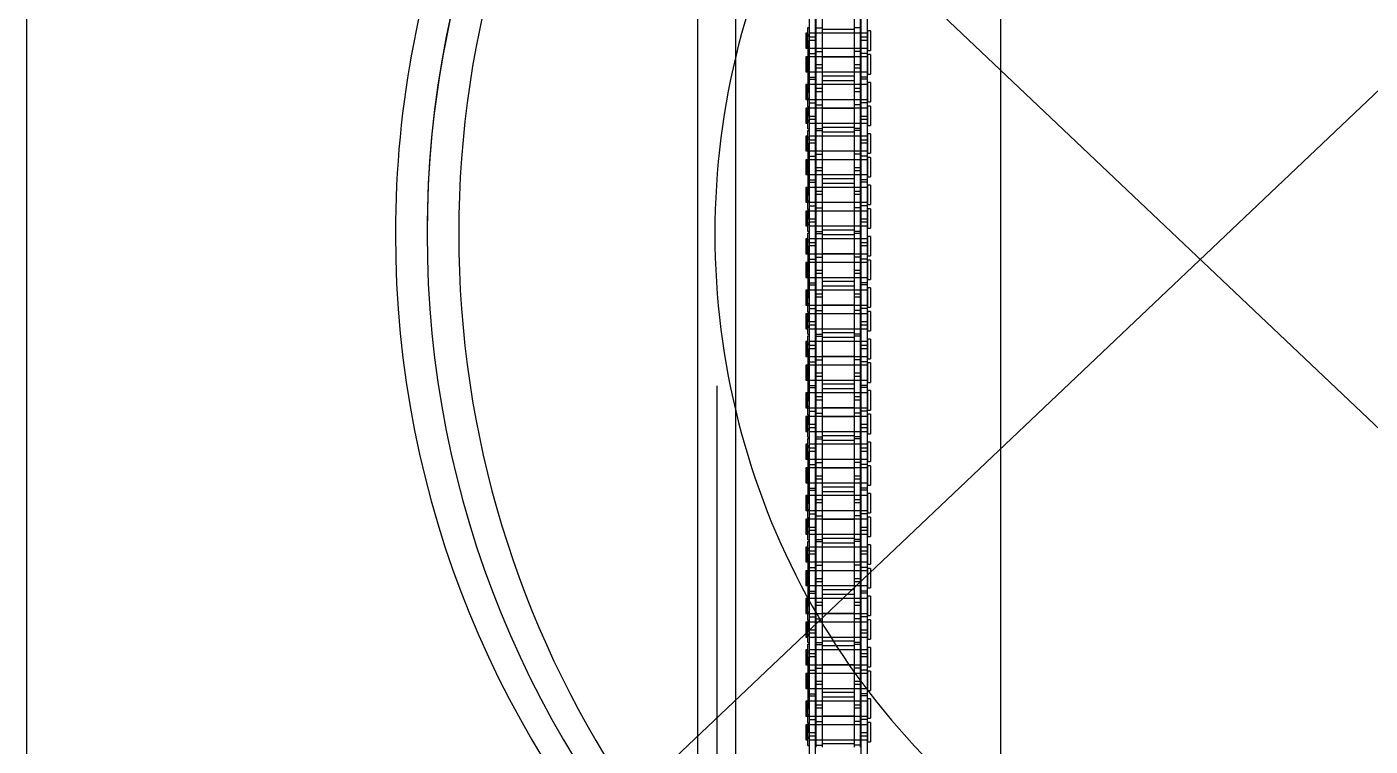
# Model space of a CAD drawing. Header units: metres. Extents: x 0 to 63075, y 0 to 44550.
# Drawn here: x 14149.5 to 14481.5, y 24988.3 to 25166.1 of the extents above; entities that cross this region are included whole.
import ezdxf

# ---------------------------------------------------------------- set-up
doc = ezdxf.new("R2010")
doc.units = ezdxf.units.M
doc.header["$LTSCALE"] = 75
doc.linetypes.add('HIDDEN2', pattern=[4.7625, 3.175, -1.5875])
for name, color, linetype in [('SDM', 7, 'Continuous'), ('SL1', 8, 'Continuous'), ('SL4', 4, 'Continuous'), ('ST1', 7, 'HIDDEN2')]:
    doc.layers.add(name, color=color, linetype=linetype)

# ---------------------------------------------------------------- blocks, each defined once
blk = doc.blocks.new('A$C29c634ac')
at = {"layer": 'SL1'}
for p, q in [((5890.01, 2165.22), (6469.99, 2715.22)), ((5890.01, 2715.22), (6470.01, 2165.22)), ((5890.01, 2165.22), (5890.01, 2715.22))]:
    blk.add_line(p, q, dxfattribs=at)
for centre, major_axis, start_param, end_param in [((6229.83, 2446.59), (0, 241.3), 5.448017, 7.853982), ((6214.18, 2446.59), (0, 241.3), 0, 1.570798), ((6222, 2446.59), (0, 241.3), 0, 1.570796), ((6222, 2446.59), (0, 241.3), 0, 1.570798), ((6236.39, 2446.59), (0, 182.55), 5.803236, 7.853982), ((6214.18, 2446.59), (0, -241.3), 4.71239, 6.283185), ((6222, 2446.59), (0, -241.3), 4.712389, 6.283185), ((6222, 2446.59), (0, -241.3), 4.71239, 6.283185), ((6229.83, 2446.59), (0, -241.3), 4.712389, 7.118354), ((6236.39, 2446.59), (0, -182.55), 4.712389, 6.763135)]:
    blk.add_ellipse(centre, major_axis=major_axis, ratio=0.965926, start_param=start_param, end_param=end_param, dxfattribs=at)
blk = doc.blocks.new('A$Ca53c419a')
at = {"layer": 'SL4'}
for p, q in [((1004.76, 495.77), (54.76, 495.77)), ((215, 486.24), (1004.76, 486.24)), ((215.01, 420.77), (1004.76, 420.77))]:
    blk.add_line(p, q, dxfattribs=at)
at = {"layer": 'ST1'}
for p, q in [((1004.76, 491), (4.76, 491)), ((215, 486.24), (1004.76, 486.24)), ((561, 468.16), (551.9, 468.16)), ((558.7, 468.49), (558.7, 468.16)), ((558.7, 468.49), (561.93, 468.49)), ((563.77, 469), (560.08, 469)), ((560.08, 469), (560.08, 468.53)), ((560.08, 468.53), (563.77, 468.53)), ((560.08, 468.16), (560.08, 466.64)), ((560.08, 468.16), (560.08, 453.66)), ((560.45, 468.53), (560.45, 468.16)), ((560.82, 468.49), (560.82, 468.16)), ((561.86, 468.16), (561, 468.16)), ((561, 466.64), (561, 468.16)), ((570.95, 468.16), (561.86, 468.16)), ((561.86, 468.16), (561.86, 466.64)), ((561.93, 468.49), (561.93, 468.16)), ((564.23, 468.49), (561.93, 468.49)), ((563.41, 468.16), (563.41, 468.53)), ((563.55, 468.49), (563.55, 468.16)), ((563.77, 468.53), (563.77, 469)), ((563.77, 466.64), (563.77, 468.16)), ((563.77, 453.66), (563.77, 468.16)), ((564.23, 468.49), (567.78, 468.49)), ((564.23, 468.49), (564.23, 468.16)), ((565.1, 468.16), (565.1, 466.64)), ((569.62, 469), (565.93, 469)), ((565.93, 469), (565.93, 468.53)), ((565.93, 468.53), (569.62, 468.53)), ((565.93, 468.49), (565.93, 466.64)), ((565.93, 468.16), (565.93, 453.66)), ((566.3, 468.53), (566.3, 468.16)), ((567.78, 468.49), (567.78, 468.16)), ((580.48, 468.49), (567.78, 468.49)), ((569.25, 468.16), (569.25, 468.53)), ((569.4, 468.49), (569.4, 468.16)), ((569.62, 468.53), (569.62, 469)), ((569.62, 466.64), (569.62, 468.16)), ((569.62, 453.66), (569.62, 468.16)), ((570.95, 468.16), (570.95, 466.64)), ((577.3, 468.16), (570.95, 468.16)), ((571.45, 468.16), (571.45, 466.64)), ((576.47, 469), (572.78, 469)), ((572.78, 469), (572.78, 468.53)), ((572.78, 468.53), (576.47, 468.53)), ((572.78, 468.16), (572.78, 466.64)), ((572.78, 468.16), (572.78, 453.66)), ((573.01, 468.49), (573.01, 468.16)), ((573.15, 468.53), (573.15, 468.16)), ((574.63, 468.49), (574.63, 468.16)), ((576.11, 468.16), (576.11, 468.53)), ((576.47, 468.53), (576.47, 469)), ((576.47, 466.64), (576.47, 468.49)), ((576.47, 453.66), (576.47, 468.16)), ((577.3, 468.16), (577.3, 466.64)), ((586.4, 468.16), (577.3, 468.16)), ((578.18, 468.16), (578.18, 468.49)), ((582.32, 469), (578.63, 469)), ((578.63, 469), (578.63, 468.53)), ((578.63, 468.53), (582.32, 468.53)), ((578.63, 468.16), (578.63, 466.64)), ((578.63, 468.16), (578.63, 453.66)), ((578.86, 468.49), (578.86, 468.16)), ((579, 468.53), (579, 468.16)), ((580.48, 468.49), (580.48, 468.16)), ((580.48, 468.49), (583.71, 468.49)), ((580.55, 466.64), (580.55, 468.16)), ((581.41, 468.16), (581.41, 466.64)), ((581.58, 468.49), (581.58, 468.16)), ((581.95, 468.16), (581.95, 468.53)), ((582.32, 468.53), (582.32, 469)), ((582.32, 466.64), (582.32, 468.16)), ((582.32, 453.66), (582.32, 468.16)), ((583.71, 468.49), (583.71, 468.16)), ((584.1, 468.49), (584.1, 468.16)), ((584.1, 468.49), (587.33, 468.49)), ((589.17, 469), (585.48, 469)), ((585.48, 469), (585.48, 468.53)), ((585.48, 468.53), (589.17, 468.53)), ((585.48, 468.16), (585.48, 466.64)), ((585.48, 468.16), (585.48, 453.66)), ((585.85, 468.53), (585.85, 468.16)), ((586.22, 468.49), (586.22, 468.16)), ((587.26, 468.16), (586.4, 468.16)), ((586.4, 466.64), (586.4, 468.16)), ((596.35, 468.16), (587.26, 468.16)), ((587.26, 468.16), (587.26, 466.64)), ((587.33, 468.49), (587.33, 468.16)), ((589.63, 468.49), (587.33, 468.49)), ((588.8, 468.16), (588.8, 468.53)), ((588.95, 468.49), (588.95, 468.16)), ((589.17, 468.53), (589.17, 469)), ((589.17, 466.64), (589.17, 468.16)), ((589.17, 453.66), (589.17, 468.16)), ((589.63, 468.49), (593.18, 468.49)), ((589.63, 468.49), (589.63, 468.16)), ((590.5, 468.16), (590.5, 466.64)), ((595.02, 469), (591.33, 469)), ((591.33, 469), (591.33, 468.53)), ((591.33, 468.53), (595.02, 468.53)), ((591.33, 468.49), (591.33, 466.64)), ((591.33, 468.16), (591.33, 453.66)), ((591.7, 468.53), (591.7, 468.16)), ((593.18, 468.49), (593.18, 468.16)), ((605.88, 468.49), (593.18, 468.49)), ((594.65, 468.16), (594.65, 468.53)), ((594.8, 468.49), (594.8, 468.16)), ((595.02, 468.53), (595.02, 469)), ((595.02, 466.64), (595.02, 468.16)), ((595.02, 453.66), (595.02, 468.16)), ((596.35, 468.16), (596.35, 466.64)), ((602.7, 468.16), (596.35, 468.16)), ((596.85, 468.16), (596.85, 466.64)), ((601.87, 469), (598.18, 469)), ((598.18, 469), (598.18, 468.53)), ((598.18, 468.53), (601.87, 468.53)), ((598.18, 468.16), (598.18, 466.64)), ((598.18, 468.16), (598.18, 453.66)), ((598.41, 468.49), (598.41, 468.16)), ((598.55, 468.53), (598.55, 468.16)), ((600.03, 468.49), (600.03, 468.16)), ((601.5, 468.16), (601.5, 468.53)), ((601.87, 468.53), (601.87, 469)), ((601.87, 466.64), (601.87, 468.49)), ((601.87, 453.66), (601.87, 468.16)), ((602.7, 468.16), (602.7, 466.64)), ((611.8, 468.16), (602.7, 468.16)), ((603.58, 468.16), (603.58, 468.49)), ((607.72, 469), (604.03, 469)), ((604.03, 469), (604.03, 468.53)), ((604.03, 468.53), (607.72, 468.53)), ((604.03, 468.16), (604.03, 466.64)), ((604.03, 468.16), (604.03, 453.66)), ((604.26, 468.49), (604.26, 468.16)), ((604.4, 468.53), (604.4, 468.16)), ((605.88, 468.49), (605.88, 468.16)), ((605.88, 468.49), (609.11, 468.49)), ((605.95, 466.64), (605.95, 468.16)), ((606.81, 468.16), (606.81, 466.64)), ((606.98, 468.49), (606.98, 468.16)), ((607.35, 468.16), (607.35, 468.53)), ((607.72, 468.53), (607.72, 469)), ((607.72, 466.64), (607.72, 468.16)), ((607.72, 453.66), (607.72, 468.16)), ((609.11, 468.49), (609.11, 468.16)), ((609.5, 468.49), (609.5, 468.16)), ((609.5, 468.49), (612.73, 468.49)), ((614.57, 469), (610.88, 469)), ((610.88, 469), (610.88, 468.53)), ((610.88, 468.53), (614.57, 468.53)), ((610.88, 468.16), (610.88, 466.64)), ((610.88, 468.16), (610.88, 453.66)), ((611.25, 468.53), (611.25, 468.16)), ((611.62, 468.49), (611.62, 468.16)), ((612.66, 468.16), (611.8, 468.16)), ((611.8, 466.64), (611.8, 468.16)), ((621.75, 468.16), (612.66, 468.16)), ((612.66, 468.16), (612.66, 466.64)), ((612.73, 468.49), (612.73, 468.16)), ((615.03, 468.49), (612.73, 468.49)), ((614.2, 468.16), (614.2, 468.53)), ((614.35, 468.49), (614.35, 468.16)), ((614.57, 468.53), (614.57, 469)), ((614.57, 466.64), (614.57, 468.16)), ((614.57, 453.66), (614.57, 468.16)), ((615.03, 468.49), (618.58, 468.49)), ((615.03, 468.49), (615.03, 468.16)), ((615.9, 468.16), (615.9, 466.64)), ((620.42, 469), (616.73, 469)), ((616.73, 469), (616.73, 468.53)), ((616.73, 468.53), (620.42, 468.53)), ((616.73, 468.49), (616.73, 466.64)), ((616.73, 468.16), (616.73, 453.66)), ((617.1, 468.53), (617.1, 468.16)), ((618.58, 468.49), (618.58, 468.16)), ((631.28, 468.49), (618.58, 468.49)), ((620.05, 468.16), (620.05, 468.53)), ((620.2, 468.49), (620.2, 468.16)), ((620.42, 468.53), (620.42, 469)), ((620.42, 466.64), (620.42, 468.16)), ((620.42, 453.66), (620.42, 468.16)), ((621.75, 468.16), (621.75, 466.64)), ((628.1, 468.16), (621.75, 468.16)), ((622.25, 468.16), (622.25, 466.64)), ((627.27, 469), (623.58, 469)), ((623.58, 469), (623.58, 468.53)), ((623.58, 468.53), (627.27, 468.53)), ((623.58, 468.16), (623.58, 466.64)), ((623.58, 468.16), (623.58, 453.66)), ((623.81, 468.49), (623.81, 468.16)), ((623.95, 468.53), (623.95, 468.16)), ((625.43, 468.49), (625.43, 468.16)), ((626.9, 468.16), (626.9, 468.53)), ((627.27, 468.53), (627.27, 469)), ((627.27, 466.64), (627.27, 468.49)), ((627.27, 453.66), (627.27, 468.16)), ((628.1, 468.16), (628.1, 466.64)), ((637.2, 468.16), (628.1, 468.16)), ((628.98, 468.16), (628.98, 468.49)), ((633.12, 469), (629.43, 469)), ((629.43, 469), (629.43, 468.53)), ((629.43, 468.53), (633.12, 468.53)), ((629.43, 468.16), (629.43, 466.64)), ((629.43, 468.16), (629.43, 453.66)), ((629.66, 468.49), (629.66, 468.16)), ((629.8, 468.53), (629.8, 468.16)), ((631.28, 468.49), (631.28, 468.16)), ((631.28, 468.49), (634.51, 468.49)), ((631.35, 466.64), (631.35, 468.16)), ((632.21, 468.16), (632.21, 466.64)), ((632.38, 468.49), (632.38, 468.16)), ((632.75, 468.16), (632.75, 468.53)), ((633.12, 468.53), (633.12, 469)), ((633.12, 466.64), (633.12, 468.16)), ((633.12, 453.66), (633.12, 468.16)), ((634.51, 468.49), (634.51, 468.16)), ((634.9, 468.49), (634.9, 468.16)), ((634.9, 468.49), (638.13, 468.49)), ((639.97, 469), (636.28, 469)), ((636.28, 469), (636.28, 468.53)), ((636.28, 468.53), (639.97, 468.53)), ((636.28, 468.16), (636.28, 466.64)), ((636.28, 468.16), (636.28, 453.66)), ((636.65, 468.53), (636.65, 468.16)), ((637.02, 468.49), (637.02, 468.16)), ((638.06, 468.16), (637.2, 468.16)), ((637.2, 466.64), (637.2, 468.16)), ((647.15, 468.16), (638.06, 468.16)), ((638.06, 468.16), (638.06, 466.64)), ((638.13, 468.49), (638.13, 468.16)), ((640.43, 468.49), (638.13, 468.49)), ((639.6, 468.16), (639.6, 468.53)), ((639.75, 468.49), (639.75, 468.16)), ((639.97, 468.53), (639.97, 469)), ((639.97, 466.64), (639.97, 468.16)), ((639.97, 453.66), (639.97, 468.16)), ((640.43, 468.49), (643.98, 468.49)), ((640.43, 468.49), (640.43, 468.16)), ((641.3, 468.16), (641.3, 466.64)), ((645.82, 469), (642.13, 469)), ((642.13, 469), (642.13, 468.53)), ((642.13, 468.53), (645.82, 468.53)), ((642.13, 468.49), (642.13, 466.64)), ((642.13, 468.16), (642.13, 453.66)), ((642.5, 468.53), (642.5, 468.16)), ((643.98, 468.49), (643.98, 468.16)), ((656.68, 468.49), (643.98, 468.49)), ((645.45, 468.16), (645.45, 468.53)), ((645.6, 468.49), (645.6, 468.16)), ((645.82, 468.53), (645.82, 469)), ((645.82, 466.64), (645.82, 468.16)), ((645.82, 453.66), (645.82, 468.16)), ((647.15, 468.16), (647.15, 466.64)), ((653.5, 468.16), (647.15, 468.16)), ((647.65, 468.16), (647.65, 466.64)), ((652.67, 469), (648.98, 469)), ((648.98, 469), (648.98, 468.53)), ((648.98, 468.53), (652.67, 468.53)), ((648.98, 468.16), (648.98, 466.64)), ((648.98, 468.16), (648.98, 453.66)), ((649.21, 468.49), (649.21, 468.16)), ((649.35, 468.53), (649.35, 468.16)), ((650.83, 468.49), (650.83, 468.16)), ((652.3, 468.16), (652.3, 468.53)), ((652.67, 468.53), (652.67, 469)), ((652.67, 466.64), (652.67, 468.49)), ((652.67, 453.66), (652.67, 468.16)), ((653.5, 468.16), (653.5, 466.64)), ((662.6, 468.16), (653.5, 468.16)), ((654.38, 468.16), (654.38, 468.49)), ((658.52, 469), (654.83, 469)), ((654.83, 469), (654.83, 468.53)), ((654.83, 468.53), (658.52, 468.53)), ((654.83, 468.16), (654.83, 466.64)), ((654.83, 468.16), (654.83, 453.66)), ((655.06, 468.49), (655.06, 468.16)), ((655.2, 468.53), (655.2, 468.16)), ((656.68, 468.49), (656.68, 468.16)), ((656.68, 468.49), (659.91, 468.49)), ((656.75, 466.64), (656.75, 468.16)), ((657.61, 468.16), (657.61, 466.64)), ((657.78, 468.49), (657.78, 468.16)), ((658.15, 468.16), (658.15, 468.53)), ((658.52, 468.53), (658.52, 469)), ((658.52, 466.64), (658.52, 468.16)), ((658.52, 453.66), (658.52, 468.16)), ((659.91, 468.49), (659.91, 468.16)), ((660.3, 468.49), (660.3, 468.16)), ((660.3, 468.49), (663.53, 468.49)), ((665.37, 469), (661.68, 469)), ((661.68, 469), (661.68, 468.53)), ((661.68, 468.53), (665.37, 468.53)), ((661.68, 468.16), (661.68, 466.64)), ((661.68, 468.16), (661.68, 453.66)), ((662.05, 468.53), (662.05, 468.16)), ((662.42, 468.49), (662.42, 468.16)), ((663.46, 468.16), (662.6, 468.16)), ((662.6, 466.64), (662.6, 468.16)), ((672.55, 468.16), (663.46, 468.16)), ((663.46, 468.16), (663.46, 466.64)), ((663.53, 468.49), (663.53, 468.16)), ((665.83, 468.49), (663.53, 468.49)), ((665, 468.16), (665, 468.53)), ((665.15, 468.49), (665.15, 468.16)), ((665.37, 468.53), (665.37, 469)), ((665.37, 466.64), (665.37, 468.16)), ((665.37, 453.66), (665.37, 468.16)), ((665.83, 468.49), (669.38, 468.49)), ((665.83, 468.49), (665.83, 468.16)), ((666.7, 468.16), (666.7, 466.64)), ((671.22, 469), (667.53, 469)), ((667.53, 469), (667.53, 468.53)), ((667.53, 468.53), (671.22, 468.53)), ((667.53, 468.49), (667.53, 466.64)), ((667.53, 468.16), (667.53, 453.66)), ((667.9, 468.53), (667.9, 468.16)), ((669.38, 468.49), (669.38, 468.16)), ((682.08, 468.49), (669.38, 468.49)), ((670.85, 468.16), (670.85, 468.53)), ((671, 468.49), (671, 468.16)), ((671.22, 468.53), (671.22, 469)), ((671.22, 466.64), (671.22, 468.16)), ((671.22, 453.66), (671.22, 468.16)), ((672.55, 468.16), (672.55, 466.64)), ((678.9, 468.16), (672.55, 468.16)), ((673.05, 468.16), (673.05, 466.64)), ((678.07, 469), (674.38, 469)), ((674.38, 469), (674.38, 468.53)), ((674.38, 468.53), (678.07, 468.53)), ((674.38, 468.16), (674.38, 466.64)), ((674.38, 468.16), (674.38, 453.66)), ((674.61, 468.49), (674.61, 468.16)), ((674.75, 468.53), (674.75, 468.16)), ((676.23, 468.49), (676.23, 468.16)), ((677.7, 468.16), (677.7, 468.53)), ((678.07, 468.53), (678.07, 469)), ((678.07, 466.64), (678.07, 468.49)), ((678.07, 453.66), (678.07, 468.16)), ((678.9, 468.16), (678.9, 466.64)), ((688, 468.16), (678.9, 468.16)), ((679.78, 468.16), (679.78, 468.49)), ((683.92, 469), (680.23, 469)), ((680.23, 469), (680.23, 468.53)), ((680.23, 468.53), (683.92, 468.53)), ((680.23, 468.16), (680.23, 466.64)), ((680.23, 468.16), (680.23, 453.66)), ((680.46, 468.49), (680.46, 468.16)), ((680.6, 468.53), (680.6, 468.16)), ((682.08, 468.49), (682.08, 468.16)), ((682.08, 468.49), (685.31, 468.49)), ((682.15, 466.64), (682.15, 468.16)), ((683.01, 468.16), (683.01, 466.64)), ((683.18, 468.49), (683.18, 468.16)), ((683.55, 468.16), (683.55, 468.53)), ((683.92, 468.53), (683.92, 469)), ((683.92, 466.64), (683.92, 468.16)), ((683.92, 453.66), (683.92, 468.16)), ((685.31, 468.49), (685.31, 468.16)), ((685.7, 468.49), (685.7, 468.16)), ((685.7, 468.49), (688.93, 468.49)), ((690.77, 469), (687.08, 469)), ((687.08, 469), (687.08, 468.53)), ((687.08, 468.53), (690.77, 468.53)), ((687.08, 468.16), (687.08, 466.64)), ((687.08, 468.16), (687.08, 453.66)), ((687.45, 468.53), (687.45, 468.16)), ((687.82, 468.49), (687.82, 468.16)), ((688.86, 468.16), (688, 468.16)), ((688, 466.64), (688, 468.16)), ((697.95, 468.16), (688.86, 468.16)), ((688.86, 468.16), (688.86, 466.64)), ((688.93, 468.49), (688.93, 468.16)), ((691.23, 468.49), (688.93, 468.49)), ((690.4, 468.16), (690.4, 468.53)), ((690.55, 468.49), (690.55, 468.16)), ((690.77, 468.53), (690.77, 469)), ((690.77, 466.64), (690.77, 468.16)), ((690.77, 453.66), (690.77, 468.16)), ((691.23, 468.49), (694.78, 468.49)), ((691.23, 468.49), (691.23, 468.16)), ((692.1, 468.16), (692.1, 466.64)), ((696.62, 469), (692.93, 469)), ((692.93, 469), (692.93, 468.53)), ((692.93, 468.53), (696.62, 468.53)), ((692.93, 468.49), (692.93, 466.64)), ((692.93, 468.16), (692.93, 453.66)), ((693.3, 468.53), (693.3, 468.16)), ((694.78, 468.49), (694.78, 468.16)), ((707.48, 468.49), (694.78, 468.49)), ((696.25, 468.16), (696.25, 468.53)), ((696.4, 468.49), (696.4, 468.16)), ((696.62, 468.53), (696.62, 469)), ((696.62, 466.64), (696.62, 468.16)), ((696.62, 453.66), (696.62, 468.16)), ((697.95, 468.16), (697.95, 466.64)), ((704.3, 468.16), (697.95, 468.16)), ((698.45, 468.16), (698.45, 466.64)), ((703.47, 469), (699.78, 469)), ((699.78, 469), (699.78, 468.53)), ((699.78, 468.53), (703.47, 468.53)), ((699.78, 468.16), (699.78, 466.64)), ((699.78, 468.16), (699.78, 453.66)), ((700.01, 468.49), (700.01, 468.16)), ((700.15, 468.53), (700.15, 468.16)), ((701.63, 468.49), (701.63, 468.16)), ((703.1, 468.16), (703.1, 468.53)), ((703.47, 468.53), (703.47, 469)), ((703.47, 466.64), (703.47, 468.49)), ((703.47, 453.66), (703.47, 468.16)), ((704.3, 468.16), (704.3, 466.64)), ((713.4, 468.16), (704.3, 468.16)), ((705.18, 468.16), (705.18, 468.49)), ((709.32, 469), (705.63, 469)), ((705.63, 469), (705.63, 468.53)), ((705.63, 468.53), (709.32, 468.53)), ((705.63, 468.16), (705.63, 466.64)), ((705.63, 468.16), (705.63, 453.66)), ((705.86, 468.49), (705.86, 468.16)), ((706, 468.53), (706, 468.16)), ((707.48, 468.49), (707.48, 468.16)), ((707.48, 468.49), (710.71, 468.49)), ((707.55, 466.64), (707.55, 468.16)), ((708.41, 468.16), (708.41, 466.64)), ((708.58, 468.49), (708.58, 468.16)), ((708.95, 468.16), (708.95, 468.53)), ((709.32, 468.53), (709.32, 469)), ((709.32, 466.64), (709.32, 468.16)), ((709.32, 453.66), (709.32, 468.16)), ((710.71, 468.49), (710.71, 468.16)), ((711.1, 468.49), (711.1, 468.16)), ((711.1, 468.49), (714.33, 468.49)), ((716.17, 469), (712.48, 469)), ((712.48, 469), (712.48, 468.53)), ((712.48, 468.53), (716.17, 468.53)), ((712.48, 468.16), (712.48, 466.64)), ((712.48, 468.16), (712.48, 453.66)), ((712.85, 468.53), (712.85, 468.16)), ((713.22, 468.49), (713.22, 468.16)), ((714.26, 468.16), (713.4, 468.16)), ((713.4, 466.64), (713.4, 468.16)), ((723.35, 468.16), (714.26, 468.16)), ((714.26, 468.16), (714.26, 466.64)), ((714.33, 468.49), (714.33, 468.16)), ((716.63, 468.49), (714.33, 468.49)), ((715.8, 468.16), (715.8, 468.53)), ((715.95, 468.49), (715.95, 468.16)), ((716.17, 468.53), (716.17, 469)), ((716.17, 466.64), (716.17, 468.16)), ((716.17, 453.66), (716.17, 468.16)), ((716.63, 468.49), (720.18, 468.49)), ((716.63, 468.49), (716.63, 468.16)), ((717.5, 468.16), (717.5, 466.64)), ((722.02, 469), (718.33, 469)), ((718.33, 469), (718.33, 468.53)), ((718.33, 468.53), (722.02, 468.53)), ((718.33, 468.49), (718.33, 466.64)), ((718.33, 468.16), (718.33, 453.66)), ((718.7, 468.53), (718.7, 468.16)), ((720.18, 468.49), (720.18, 468.16)), ((732.88, 468.49), (720.18, 468.49)), ((721.65, 468.16), (721.65, 468.53)), ((721.8, 468.49), (721.8, 468.16)), ((722.02, 468.53), (722.02, 469)), ((722.02, 466.64), (722.02, 468.16)), ((722.02, 453.66), (722.02, 468.16)), ((723.35, 468.16), (723.35, 466.64)), ((729.7, 468.16), (723.35, 468.16)), ((723.85, 468.16), (723.85, 466.64)), ((728.87, 469), (725.18, 469)), ((725.18, 469), (725.18, 468.53)), ((725.18, 468.53), (728.87, 468.53)), ((725.18, 468.16), (725.18, 466.64)), ((725.18, 468.16), (725.18, 453.66)), ((725.41, 468.49), (725.41, 468.16)), ((725.55, 468.53), (725.55, 468.16)), ((727.03, 468.49), (727.03, 468.16)), ((728.5, 468.16), (728.5, 468.53)), ((728.87, 468.53), (728.87, 469)), ((728.87, 466.64), (728.87, 468.49)), ((728.87, 453.66), (728.87, 468.16)), ((729.7, 468.16), (729.7, 466.64)), ((738.8, 468.16), (729.7, 468.16)), ((730.58, 468.16), (730.58, 468.49)), ((734.72, 469), (731.03, 469)), ((731.03, 469), (731.03, 468.53)), ((731.03, 468.53), (734.72, 468.53)), ((731.03, 468.16), (731.03, 466.64)), ((731.03, 468.16), (731.03, 453.66)), ((731.26, 468.49), (731.26, 468.16)), ((731.4, 468.53), (731.4, 468.16)), ((732.88, 468.49), (732.88, 468.16)), ((732.88, 468.49), (736.11, 468.49)), ((732.95, 466.64), (732.95, 468.16)), ((733.81, 468.16), (733.81, 466.64)), ((733.98, 468.49), (733.98, 468.16)), ((734.35, 468.16), (734.35, 468.53)), ((734.72, 468.53), (734.72, 469)), ((734.72, 466.64), (734.72, 468.16)), ((734.72, 453.66), (734.72, 468.16)), ((736.11, 468.49), (736.11, 468.16)), ((561, 466.64), (551.9, 466.64)), ((564.6, 466.49), (558.25, 466.49)), ((564.6, 464.97), (558.25, 464.97)), ((558.75, 466.49), (558.75, 464.97)), ((559.04, 457.04), (559.04, 464.97)), ((560.08, 466.49), (560.08, 464.97)), ((560.08, 464.97), (560.08, 457.04)), ((561.86, 466.64), (561, 466.64)), ((570.95, 466.64), (561.86, 466.64)), ((563.77, 464.97), (563.77, 466.49)), ((563.77, 457.04), (563.77, 464.97)), ((563.82, 464.97), (563.82, 457.04)), ((564.6, 466.49), (564.6, 464.97)), ((573.7, 466.49), (564.6, 466.49)), ((573.7, 464.97), (564.6, 464.97)), ((565.89, 457.04), (565.89, 464.97)), ((565.93, 466.49), (565.93, 464.97)), ((565.93, 464.97), (565.93, 457.04)), ((567.85, 464.97), (567.85, 466.49)), ((568.71, 466.49), (568.71, 464.97)), ((569.62, 464.97), (569.62, 466.49)), ((569.62, 457.04), (569.62, 464.97)), ((570.67, 464.97), (570.67, 457.04)), ((577.3, 466.64), (570.95, 466.64)), ((571.74, 457.04), (571.74, 464.97)), ((572.78, 466.49), (572.78, 464.97)), ((572.78, 464.97), (572.78, 457.04)), ((574.56, 466.49), (573.7, 466.49)), ((573.7, 464.97), (573.7, 466.49)), ((574.56, 464.97), (573.7, 464.97)), ((583.65, 466.49), (574.56, 466.49)), ((574.56, 466.49), (574.56, 464.97)), ((583.65, 464.97), (574.56, 464.97)), ((576.47, 464.97), (576.47, 466.49)), ((576.47, 457.04), (576.47, 464.97)), ((576.52, 464.97), (576.52, 457.04)), ((586.4, 466.64), (577.3, 466.64)), ((577.8, 466.49), (577.8, 464.97)), ((578.59, 457.04), (578.59, 464.97)), ((578.63, 466.49), (578.63, 464.97)), ((578.63, 464.97), (578.63, 457.04)), ((582.32, 464.97), (582.32, 466.49)), ((582.32, 457.04), (582.32, 464.97)), ((583.37, 464.97), (583.37, 457.04)), ((583.65, 466.49), (583.65, 464.97)), ((590, 466.49), (583.65, 466.49)), ((590, 464.97), (583.65, 464.97)), ((584.15, 466.49), (584.15, 464.97)), ((584.44, 457.04), (584.44, 464.97)), ((585.48, 466.49), (585.48, 464.97)), ((585.48, 464.97), (585.48, 457.04)), ((587.26, 466.64), (586.4, 466.64)), ((596.35, 466.64), (587.26, 466.64)), ((589.17, 464.97), (589.17, 466.49)), ((589.17, 457.04), (589.17, 464.97)), ((589.22, 464.97), (589.22, 457.04)), ((590, 466.49), (590, 464.97)), ((599.1, 466.49), (590, 466.49)), ((599.1, 464.97), (590, 464.97)), ((591.29, 457.04), (591.29, 464.97)), ((591.33, 466.49), (591.33, 464.97)), ((591.33, 464.97), (591.33, 457.04)), ((593.25, 464.97), (593.25, 466.49)), ((594.11, 466.49), (594.11, 464.97)), ((595.02, 464.97), (595.02, 466.49)), ((595.02, 457.04), (595.02, 464.97)), ((596.07, 464.97), (596.07, 457.04)), ((602.7, 466.64), (596.35, 466.64)), ((597.14, 457.04), (597.14, 464.97)), ((598.18, 466.49), (598.18, 464.97)), ((598.18, 464.97), (598.18, 457.04)), ((599.96, 466.49), (599.1, 466.49)), ((599.1, 464.97), (599.1, 466.49)), ((599.96, 464.97), (599.1, 464.97)), ((609.05, 466.49), (599.96, 466.49)), ((599.96, 466.49), (599.96, 464.97)), ((609.05, 464.97), (599.96, 464.97)), ((601.87, 464.97), (601.87, 466.49)), ((601.87, 457.04), (601.87, 464.97)), ((601.92, 464.97), (601.92, 457.04)), ((611.8, 466.64), (602.7, 466.64)), ((603.2, 466.49), (603.2, 464.97)), ((603.99, 457.04), (603.99, 464.97)), ((604.03, 466.49), (604.03, 464.97)), ((604.03, 464.97), (604.03, 457.04)), ((607.72, 464.97), (607.72, 466.49)), ((607.72, 457.04), (607.72, 464.97)), ((608.77, 464.97), (608.77, 457.04)), ((609.05, 466.49), (609.05, 464.97)), ((615.4, 466.49), (609.05, 466.49)), ((615.4, 464.97), (609.05, 464.97)), ((609.55, 466.49), (609.55, 464.97)), ((609.84, 457.04), (609.84, 464.97)), ((610.88, 466.49), (610.88, 464.97)), ((610.88, 464.97), (610.88, 457.04)), ((612.66, 466.64), (611.8, 466.64)), ((621.75, 466.64), (612.66, 466.64)), ((614.57, 464.97), (614.57, 466.49)), ((614.57, 457.04), (614.57, 464.97)), ((614.62, 464.97), (614.62, 457.04)), ((615.4, 466.49), (615.4, 464.97)), ((624.5, 466.49), (615.4, 466.49)), ((624.5, 464.97), (615.4, 464.97)), ((616.69, 457.04), (616.69, 464.97)), ((616.73, 466.49), (616.73, 464.97)), ((616.73, 464.97), (616.73, 457.04)), ((618.65, 464.97), (618.65, 466.49)), ((619.51, 466.49), (619.51, 464.97)), ((620.42, 464.97), (620.42, 466.49)), ((620.42, 457.04), (620.42, 464.97)), ((621.47, 464.97), (621.47, 457.04)), ((628.1, 466.64), (621.75, 466.64)), ((622.54, 457.04), (622.54, 464.97)), ((623.58, 466.49), (623.58, 464.97)), ((623.58, 464.97), (623.58, 457.04)), ((625.36, 466.49), (624.5, 466.49)), ((624.5, 464.97), (624.5, 466.49)), ((625.36, 464.97), (624.5, 464.97)), ((634.45, 466.49), (625.36, 466.49)), ((625.36, 466.49), (625.36, 464.97)), ((634.45, 464.97), (625.36, 464.97)), ((627.27, 464.97), (627.27, 466.49)), ((627.27, 457.04), (627.27, 464.97)), ((627.32, 464.97), (627.32, 457.04)), ((637.2, 466.64), (628.1, 466.64)), ((628.6, 466.49), (628.6, 464.97)), ((629.39, 457.04), (629.39, 464.97)), ((629.43, 466.49), (629.43, 464.97)), ((629.43, 464.97), (629.43, 457.04)), ((633.12, 464.97), (633.12, 466.49)), ((633.12, 457.04), (633.12, 464.97)), ((634.17, 464.97), (634.17, 457.04)), ((634.45, 466.49), (634.45, 464.97)), ((640.8, 466.49), (634.45, 466.49)), ((640.8, 464.97), (634.45, 464.97)), ((634.95, 466.49), (634.95, 464.97)), ((635.24, 457.04), (635.24, 464.97)), ((636.28, 466.49), (636.28, 464.97)), ((636.28, 464.97), (636.28, 457.04)), ((638.06, 466.64), (637.2, 466.64)), ((647.15, 466.64), (638.06, 466.64)), ((639.97, 464.97), (639.97, 466.49)), ((639.97, 457.04), (639.97, 464.97)), ((640.02, 464.97), (640.02, 457.04)), ((640.8, 466.49), (640.8, 464.97)), ((649.9, 466.49), (640.8, 466.49)), ((649.9, 464.97), (640.8, 464.97)), ((642.09, 457.04), (642.09, 464.97)), ((642.13, 466.49), (642.13, 464.97)), ((642.13, 464.97), (642.13, 457.04)), ((644.05, 464.97), (644.05, 466.49)), ((644.91, 466.49), (644.91, 464.97)), ((645.82, 464.97), (645.82, 466.49)), ((645.82, 457.04), (645.82, 464.97)), ((646.87, 464.97), (646.87, 457.04)), ((653.5, 466.64), (647.15, 466.64)), ((647.94, 457.04), (647.94, 464.97)), ((648.98, 466.49), (648.98, 464.97)), ((648.98, 464.97), (648.98, 457.04)), ((650.76, 466.49), (649.9, 466.49)), ((649.9, 464.97), (649.9, 466.49)), ((650.76, 464.97), (649.9, 464.97)), ((659.85, 466.49), (650.76, 466.49)), ((650.76, 466.49), (650.76, 464.97)), ((659.85, 464.97), (650.76, 464.97)), ((652.67, 464.97), (652.67, 466.49)), ((652.67, 457.04), (652.67, 464.97)), ((652.72, 464.97), (652.72, 457.04)), ((662.6, 466.64), (653.5, 466.64)), ((654, 466.49), (654, 464.97)), ((654.79, 457.04), (654.79, 464.97)), ((654.83, 466.49), (654.83, 464.97)), ((654.83, 464.97), (654.83, 457.04)), ((658.52, 464.97), (658.52, 466.49)), ((658.52, 457.04), (658.52, 464.97)), ((659.57, 464.97), (659.57, 457.04)), ((659.85, 466.49), (659.85, 464.97)), ((666.2, 466.49), (659.85, 466.49)), ((666.2, 464.97), (659.85, 464.97)), ((660.35, 466.49), (660.35, 464.97)), ((660.64, 457.04), (660.64, 464.97)), ((661.68, 466.49), (661.68, 464.97)), ((661.68, 464.97), (661.68, 457.04)), ((663.46, 466.64), (662.6, 466.64)), ((672.55, 466.64), (663.46, 466.64)), ((665.37, 464.97), (665.37, 466.49)), ((665.37, 457.04), (665.37, 464.97)), ((665.42, 464.97), (665.42, 457.04)), ((666.2, 466.49), (666.2, 464.97)), ((675.3, 466.49), (666.2, 466.49)), ((675.3, 464.97), (666.2, 464.97)), ((667.49, 457.04), (667.49, 464.97)), ((667.53, 466.49), (667.53, 464.97)), ((667.53, 464.97), (667.53, 457.04)), ((669.45, 464.97), (669.45, 466.49)), ((670.31, 466.49), (670.31, 464.97)), ((671.22, 464.97), (671.22, 466.49)), ((671.22, 457.04), (671.22, 464.97)), ((672.27, 464.97), (672.27, 457.04)), ((678.9, 466.64), (672.55, 466.64)), ((673.34, 457.04), (673.34, 464.97)), ((674.38, 466.49), (674.38, 464.97)), ((674.38, 464.97), (674.38, 457.04)), ((676.16, 466.49), (675.3, 466.49)), ((675.3, 464.97), (675.3, 466.49)), ((676.16, 464.97), (675.3, 464.97)), ((685.25, 466.49), (676.16, 466.49)), ((676.16, 466.49), (676.16, 464.97)), ((685.25, 464.97), (676.16, 464.97)), ((678.07, 464.97), (678.07, 466.49)), ((678.07, 457.04), (678.07, 464.97)), ((678.12, 464.97), (678.12, 457.04)), ((688, 466.64), (678.9, 466.64)), ((679.4, 466.49), (679.4, 464.97)), ((680.19, 457.04), (680.19, 464.97)), ((680.23, 466.49), (680.23, 464.97)), ((680.23, 464.97), (680.23, 457.04)), ((683.92, 464.97), (683.92, 466.49)), ((683.92, 457.04), (683.92, 464.97)), ((684.97, 464.97), (684.97, 457.04)), ((685.25, 466.49), (685.25, 464.97)), ((691.6, 466.49), (685.25, 466.49)), ((691.6, 464.97), (685.25, 464.97)), ((685.75, 466.49), (685.75, 464.97)), ((686.04, 457.04), (686.04, 464.97)), ((687.08, 466.49), (687.08, 464.97)), ((687.08, 464.97), (687.08, 457.04)), ((688.86, 466.64), (688, 466.64)), ((697.95, 466.64), (688.86, 466.64)), ((690.77, 464.97), (690.77, 466.49)), ((690.77, 457.04), (690.77, 464.97)), ((690.82, 464.97), (690.82, 457.04)), ((691.6, 466.49), (691.6, 464.97)), ((700.7, 466.49), (691.6, 466.49)), ((700.7, 464.97), (691.6, 464.97)), ((692.89, 457.04), (692.89, 464.97)), ((692.93, 466.49), (692.93, 464.97)), ((692.93, 464.97), (692.93, 457.04)), ((694.85, 464.97), (694.85, 466.49)), ((695.71, 466.49), (695.71, 464.97)), ((696.62, 464.97), (696.62, 466.49)), ((696.62, 457.04), (696.62, 464.97)), ((697.67, 464.97), (697.67, 457.04)), ((704.3, 466.64), (697.95, 466.64)), ((698.74, 457.04), (698.74, 464.97)), ((699.78, 466.49), (699.78, 464.97)), ((699.78, 464.97), (699.78, 457.04)), ((701.56, 466.49), (700.7, 466.49)), ((700.7, 464.97), (700.7, 466.49)), ((701.56, 464.97), (700.7, 464.97)), ((710.65, 466.49), (701.56, 466.49)), ((701.56, 466.49), (701.56, 464.97)), ((710.65, 464.97), (701.56, 464.97)), ((703.47, 464.97), (703.47, 466.49)), ((703.47, 457.04), (703.47, 464.97)), ((703.52, 464.97), (703.52, 457.04)), ((713.4, 466.64), (704.3, 466.64)), ((704.8, 466.49), (704.8, 464.97)), ((705.59, 457.04), (705.59, 464.97)), ((705.63, 466.49), (705.63, 464.97)), ((705.63, 464.97), (705.63, 457.04)), ((709.32, 464.97), (709.32, 466.49)), ((709.32, 457.04), (709.32, 464.97)), ((710.37, 464.97), (710.37, 457.04)), ((710.65, 466.49), (710.65, 464.97)), ((717, 466.49), (710.65, 466.49)), ((717, 464.97), (710.65, 464.97)), ((711.15, 466.49), (711.15, 464.97)), ((711.44, 457.04), (711.44, 464.97)), ((712.48, 466.49), (712.48, 464.97)), ((712.48, 464.97), (712.48, 457.04)), ((714.26, 466.64), (713.4, 466.64)), ((723.35, 466.64), (714.26, 466.64)), ((716.17, 464.97), (716.17, 466.49)), ((716.17, 457.04), (716.17, 464.97)), ((716.22, 464.97), (716.22, 457.04)), ((717, 466.49), (717, 464.97)), ((726.1, 466.49), (717, 466.49)), ((726.1, 464.97), (717, 464.97)), ((718.29, 457.04), (718.29, 464.97)), ((718.33, 466.49), (718.33, 464.97)), ((718.33, 464.97), (718.33, 457.04)), ((720.25, 464.97), (720.25, 466.49)), ((721.11, 466.49), (721.11, 464.97)), ((722.02, 464.97), (722.02, 466.49)), ((722.02, 457.04), (722.02, 464.97)), ((723.07, 464.97), (723.07, 457.04)), ((729.7, 466.64), (723.35, 466.64)), ((724.14, 457.04), (724.14, 464.97)), ((725.18, 466.49), (725.18, 464.97)), ((725.18, 464.97), (725.18, 457.04)), ((726.96, 466.49), (726.1, 466.49)), ((726.1, 464.97), (726.1, 466.49)), ((726.96, 464.97), (726.1, 464.97)), ((736.05, 466.49), (726.96, 466.49)), ((726.96, 466.49), (726.96, 464.97)), ((736.05, 464.97), (726.96, 464.97)), ((728.87, 464.97), (728.87, 466.49)), ((728.87, 457.04), (728.87, 464.97)), ((728.92, 464.97), (728.92, 457.04)), ((738.8, 466.64), (729.7, 466.64)), ((730.2, 466.49), (730.2, 464.97)), ((730.99, 457.04), (730.99, 464.97)), ((731.03, 466.49), (731.03, 464.97)), ((731.03, 464.97), (731.03, 457.04)), ((734.72, 464.97), (734.72, 466.49)), ((734.72, 457.04), (734.72, 464.97)), ((735.77, 464.97), (735.77, 457.04)), ((736.05, 466.49), (736.05, 464.97)), ((742.4, 466.49), (736.05, 466.49)), ((742.4, 464.97), (736.05, 464.97)), ((561, 455.36), (551.9, 455.36)), ((564.6, 457.04), (558.25, 457.04)), ((564.6, 455.52), (558.25, 455.52)), ((558.75, 455.52), (558.75, 457.04)), ((560.08, 457.04), (560.08, 455.52)), ((560.08, 455.36), (560.08, 453.84)), ((561.86, 455.36), (561, 455.36)), ((561, 453.84), (561, 455.36)), ((570.95, 455.36), (561.86, 455.36)), ((561.86, 455.36), (561.86, 453.84)), ((563.77, 455.52), (563.77, 457.04)), ((563.77, 453.84), (563.77, 455.36)), ((564.6, 455.52), (564.6, 457.04)), ((573.7, 457.04), (564.6, 457.04)), ((573.7, 455.52), (564.6, 455.52)), ((565.1, 453.84), (565.1, 455.36)), ((565.93, 457.04), (565.93, 455.52)), ((565.93, 455.36), (565.93, 453.84)), ((567.85, 455.52), (567.85, 457.04)), ((568.71, 457.04), (568.71, 455.52)), ((569.62, 455.52), (569.62, 457.04)), ((569.62, 453.84), (569.62, 455.36)), ((570.95, 453.84), (570.95, 455.36)), ((577.3, 455.36), (570.95, 455.36)), ((571.45, 453.84), (571.45, 455.36)), ((572.78, 457.04), (572.78, 455.52)), ((572.78, 455.36), (572.78, 453.84)), ((574.56, 457.04), (573.7, 457.04)), ((573.7, 455.52), (573.7, 457.04)), ((574.56, 455.52), (573.7, 455.52)), ((583.65, 457.04), (574.56, 457.04)), ((574.56, 457.04), (574.56, 455.52)), ((583.65, 455.52), (574.56, 455.52)), ((576.47, 455.52), (576.47, 457.04)), ((576.47, 453.84), (576.47, 455.36)), ((577.3, 453.84), (577.3, 455.36)), ((586.4, 455.36), (577.3, 455.36)), ((577.8, 455.52), (577.8, 457.04)), ((578.63, 457.04), (578.63, 455.52)), ((578.63, 455.36), (578.63, 453.84)), ((580.55, 453.84), (580.55, 455.36)), ((581.41, 455.36), (581.41, 453.84)), ((582.32, 455.52), (582.32, 457.04)), ((582.32, 453.84), (582.32, 455.36)), ((583.65, 455.52), (583.65, 457.04)), ((590, 457.04), (583.65, 457.04)), ((590, 455.52), (583.65, 455.52)), ((584.15, 455.52), (584.15, 457.04)), ((585.48, 457.04), (585.48, 455.52)), ((585.48, 455.36), (585.48, 453.84)), ((587.26, 455.36), (586.4, 455.36)), ((586.4, 453.84), (586.4, 455.36)), ((596.35, 455.36), (587.26, 455.36)), ((587.26, 455.36), (587.26, 453.84)), ((589.17, 455.52), (589.17, 457.04)), ((589.17, 453.84), (589.17, 455.36)), ((590, 455.52), (590, 457.04)), ((599.1, 457.04), (590, 457.04)), ((599.1, 455.52), (590, 455.52)), ((590.5, 453.84), (590.5, 455.36)), ((591.33, 457.04), (591.33, 455.52)), ((591.33, 455.36), (591.33, 453.84)), ((593.25, 455.52), (593.25, 457.04)), ((594.11, 457.04), (594.11, 455.52)), ((595.02, 455.52), (595.02, 457.04)), ((595.02, 453.84), (595.02, 455.36)), ((596.35, 453.84), (596.35, 455.36)), ((602.7, 455.36), (596.35, 455.36)), ((596.85, 453.84), (596.85, 455.36)), ((598.18, 457.04), (598.18, 455.52)), ((598.18, 455.36), (598.18, 453.84)), ((599.96, 457.04), (599.1, 457.04)), ((599.1, 455.52), (599.1, 457.04)), ((599.96, 455.52), (599.1, 455.52)), ((609.05, 457.04), (599.96, 457.04)), ((599.96, 457.04), (599.96, 455.52)), ((609.05, 455.52), (599.96, 455.52)), ((601.87, 455.52), (601.87, 457.04)), ((601.87, 453.84), (601.87, 455.36)), ((602.7, 453.84), (602.7, 455.36)), ((611.8, 455.36), (602.7, 455.36)), ((603.2, 455.52), (603.2, 457.04)), ((604.03, 457.04), (604.03, 455.52)), ((604.03, 455.36), (604.03, 453.84)), ((605.95, 453.84), (605.95, 455.36)), ((606.81, 455.36), (606.81, 453.84)), ((607.72, 455.52), (607.72, 457.04)), ((607.72, 453.84), (607.72, 455.36)), ((609.05, 455.52), (609.05, 457.04)), ((615.4, 457.04), (609.05, 457.04)), ((615.4, 455.52), (609.05, 455.52)), ((609.55, 455.52), (609.55, 457.04)), ((610.88, 457.04), (610.88, 455.52)), ((610.88, 455.36), (610.88, 453.84)), ((612.66, 455.36), (611.8, 455.36)), ((611.8, 453.84), (611.8, 455.36)), ((621.75, 455.36), (612.66, 455.36)), ((612.66, 455.36), (612.66, 453.84)), ((614.57, 455.52), (614.57, 457.04)), ((614.57, 453.84), (614.57, 455.36)), ((615.4, 455.52), (615.4, 457.04)), ((624.5, 457.04), (615.4, 457.04)), ((624.5, 455.52), (615.4, 455.52)), ((615.9, 453.84), (615.9, 455.36)), ((616.73, 457.04), (616.73, 455.52)), ((616.73, 455.36), (616.73, 453.84)), ((618.65, 455.52), (618.65, 457.04)), ((619.51, 457.04), (619.51, 455.52)), ((620.42, 455.52), (620.42, 457.04)), ((620.42, 453.84), (620.42, 455.36)), ((621.75, 453.84), (621.75, 455.36)), ((628.1, 455.36), (621.75, 455.36)), ((622.25, 453.84), (622.25, 455.36)), ((623.58, 457.04), (623.58, 455.52)), ((623.58, 455.36), (623.58, 453.84)), ((625.36, 457.04), (624.5, 457.04)), ((624.5, 455.52), (624.5, 457.04)), ((625.36, 455.52), (624.5, 455.52)), ((634.45, 457.04), (625.36, 457.04)), ((625.36, 457.04), (625.36, 455.52)), ((634.45, 455.52), (625.36, 455.52)), ((627.27, 455.52), (627.27, 457.04)), ((627.27, 453.84), (627.27, 455.36)), ((628.1, 453.84), (628.1, 455.36)), ((637.2, 455.36), (628.1, 455.36)), ((628.6, 455.52), (628.6, 457.04)), ((629.43, 457.04), (629.43, 455.52)), ((629.43, 455.36), (629.43, 453.84)), ((631.35, 453.84), (631.35, 455.36)), ((632.21, 455.36), (632.21, 453.84)), ((633.12, 455.52), (633.12, 457.04)), ((633.12, 453.84), (633.12, 455.36)), ((634.45, 455.52), (634.45, 457.04)), ((640.8, 457.04), (634.45, 457.04)), ((640.8, 455.52), (634.45, 455.52)), ((634.95, 455.52), (634.95, 457.04)), ((636.28, 457.04), (636.28, 455.52)), ((636.28, 455.36), (636.28, 453.84)), ((638.06, 455.36), (637.2, 455.36)), ((637.2, 453.84), (637.2, 455.36)), ((647.15, 455.36), (638.06, 455.36)), ((638.06, 455.36), (638.06, 453.84)), ((639.97, 455.52), (639.97, 457.04)), ((639.97, 453.84), (639.97, 455.36)), ((640.8, 455.52), (640.8, 457.04)), ((649.9, 457.04), (640.8, 457.04)), ((649.9, 455.52), (640.8, 455.52)), ((641.3, 453.84), (641.3, 455.36)), ((642.13, 457.04), (642.13, 455.52)), ((642.13, 455.36), (642.13, 453.84)), ((644.05, 455.52), (644.05, 457.04)), ((644.91, 457.04), (644.91, 455.52)), ((645.82, 455.52), (645.82, 457.04)), ((645.82, 453.84), (645.82, 455.36)), ((647.15, 453.84), (647.15, 455.36)), ((653.5, 455.36), (647.15, 455.36)), ((647.65, 453.84), (647.65, 455.36)), ((648.98, 457.04), (648.98, 455.52)), ((648.98, 455.36), (648.98, 453.84)), ((650.76, 457.04), (649.9, 457.04)), ((649.9, 455.52), (649.9, 457.04)), ((650.76, 455.52), (649.9, 455.52)), ((659.85, 457.04), (650.76, 457.04)), ((650.76, 457.04), (650.76, 455.52)), ((659.85, 455.52), (650.76, 455.52)), ((652.67, 455.52), (652.67, 457.04)), ((652.67, 453.84), (652.67, 455.36)), ((653.5, 453.84), (653.5, 455.36)), ((662.6, 455.36), (653.5, 455.36)), ((654, 455.52), (654, 457.04)), ((654.83, 457.04), (654.83, 455.52)), ((654.83, 455.36), (654.83, 453.84)), ((656.75, 453.84), (656.75, 455.36)), ((657.61, 455.36), (657.61, 453.84)), ((658.52, 455.52), (658.52, 457.04)), ((658.52, 453.84), (658.52, 455.36)), ((659.85, 455.52), (659.85, 457.04)), ((666.2, 457.04), (659.85, 457.04)), ((666.2, 455.52), (659.85, 455.52)), ((660.35, 455.52), (660.35, 457.04)), ((661.68, 457.04), (661.68, 455.52)), ((661.68, 455.36), (661.68, 453.84)), ((663.46, 455.36), (662.6, 455.36)), ((662.6, 453.84), (662.6, 455.36)), ((672.55, 455.36), (663.46, 455.36)), ((663.46, 455.36), (663.46, 453.84)), ((665.37, 455.52), (665.37, 457.04)), ((665.37, 453.84), (665.37, 455.36)), ((666.2, 455.52), (666.2, 457.04)), ((675.3, 457.04), (666.2, 457.04)), ((675.3, 455.52), (666.2, 455.52)), ((666.7, 453.84), (666.7, 455.36)), ((667.53, 457.04), (667.53, 455.52)), ((667.53, 455.36), (667.53, 453.84)), ((669.45, 455.52), (669.45, 457.04)), ((670.31, 457.04), (670.31, 455.52)), ((671.22, 455.52), (671.22, 457.04)), ((671.22, 453.84), (671.22, 455.36)), ((672.55, 453.84), (672.55, 455.36)), ((678.9, 455.36), (672.55, 455.36)), ((673.05, 453.84), (673.05, 455.36)), ((674.38, 457.04), (674.38, 455.52)), ((674.38, 455.36), (674.38, 453.84)), ((676.16, 457.04), (675.3, 457.04)), ((675.3, 455.52), (675.3, 457.04)), ((676.16, 455.52), (675.3, 455.52)), ((685.25, 457.04), (676.16, 457.04)), ((676.16, 457.04), (676.16, 455.52)), ((685.25, 455.52), (676.16, 455.52)), ((678.07, 455.52), (678.07, 457.04)), ((678.07, 453.84), (678.07, 455.36)), ((678.9, 453.84), (678.9, 455.36)), ((688, 455.36), (678.9, 455.36)), ((679.4, 455.52), (679.4, 457.04)), ((680.23, 457.04), (680.23, 455.52)), ((680.23, 455.36), (680.23, 453.84)), ((682.15, 453.84), (682.15, 455.36)), ((683.01, 455.36), (683.01, 453.84)), ((683.92, 455.52), (683.92, 457.04)), ((683.92, 453.84), (683.92, 455.36)), ((685.25, 455.52), (685.25, 457.04)), ((691.6, 457.04), (685.25, 457.04)), ((691.6, 455.52), (685.25, 455.52)), ((685.75, 455.52), (685.75, 457.04)), ((687.08, 457.04), (687.08, 455.52)), ((687.08, 455.36), (687.08, 453.84)), ((688.86, 455.36), (688, 455.36)), ((688, 453.84), (688, 455.36)), ((697.95, 455.36), (688.86, 455.36)), ((688.86, 455.36), (688.86, 453.84)), ((690.77, 455.52), (690.77, 457.04)), ((690.77, 453.84), (690.77, 455.36)), ((691.6, 455.52), (691.6, 457.04)), ((700.7, 457.04), (691.6, 457.04)), ((700.7, 455.52), (691.6, 455.52)), ((692.1, 453.84), (692.1, 455.36)), ((692.93, 457.04), (692.93, 455.52)), ((692.93, 455.36), (692.93, 453.84)), ((694.85, 455.52), (694.85, 457.04)), ((695.71, 457.04), (695.71, 455.52)), ((696.62, 455.52), (696.62, 457.04)), ((696.62, 453.84), (696.62, 455.36)), ((697.95, 453.84), (697.95, 455.36)), ((704.3, 455.36), (697.95, 455.36)), ((698.45, 453.84), (698.45, 455.36)), ((699.78, 457.04), (699.78, 455.52)), ((699.78, 455.36), (699.78, 453.84)), ((701.56, 457.04), (700.7, 457.04)), ((700.7, 455.52), (700.7, 457.04)), ((701.56, 455.52), (700.7, 455.52)), ((710.65, 457.04), (701.56, 457.04)), ((701.56, 457.04), (701.56, 455.52)), ((710.65, 455.52), (701.56, 455.52)), ((703.47, 455.52), (703.47, 457.04)), ((703.47, 453.84), (703.47, 455.36)), ((704.3, 453.84), (704.3, 455.36)), ((713.4, 455.36), (704.3, 455.36)), ((704.8, 455.52), (704.8, 457.04)), ((705.63, 457.04), (705.63, 455.52)), ((705.63, 455.36), (705.63, 453.84)), ((707.55, 453.84), (707.55, 455.36)), ((708.41, 455.36), (708.41, 453.84)), ((709.32, 455.52), (709.32, 457.04)), ((709.32, 453.84), (709.32, 455.36)), ((710.65, 455.52), (710.65, 457.04)), ((717, 457.04), (710.65, 457.04)), ((717, 455.52), (710.65, 455.52)), ((711.15, 455.52), (711.15, 457.04)), ((712.48, 457.04), (712.48, 455.52)), ((712.48, 455.36), (712.48, 453.84)), ((714.26, 455.36), (713.4, 455.36)), ((713.4, 453.84), (713.4, 455.36)), ((723.35, 455.36), (714.26, 455.36)), ((714.26, 455.36), (714.26, 453.84)), ((716.17, 455.52), (716.17, 457.04)), ((716.17, 453.84), (716.17, 455.36)), ((717, 455.52), (717, 457.04)), ((726.1, 457.04), (717, 457.04)), ((726.1, 455.52), (717, 455.52)), ((717.5, 453.84), (717.5, 455.36)), ((718.33, 457.04), (718.33, 455.52)), ((718.33, 455.36), (718.33, 453.84)), ((720.25, 455.52), (720.25, 457.04)), ((721.11, 457.04), (721.11, 455.52)), ((722.02, 455.52), (722.02, 457.04)), ((722.02, 453.84), (722.02, 455.36)), ((723.35, 453.84), (723.35, 455.36)), ((729.7, 455.36), (723.35, 455.36)), ((723.85, 453.84), (723.85, 455.36)), ((725.18, 457.04), (725.18, 455.52)), ((725.18, 455.36), (725.18, 453.84)), ((726.96, 457.04), (726.1, 457.04)), ((726.1, 455.52), (726.1, 457.04)), ((726.96, 455.52), (726.1, 455.52)), ((736.05, 457.04), (726.96, 457.04)), ((726.96, 457.04), (726.96, 455.52)), ((736.05, 455.52), (726.96, 455.52)), ((728.87, 455.52), (728.87, 457.04)), ((728.87, 453.84), (728.87, 455.36)), ((729.7, 453.84), (729.7, 455.36)), ((738.8, 455.36), (729.7, 455.36)), ((730.2, 455.52), (730.2, 457.04)), ((731.03, 457.04), (731.03, 455.52)), ((731.03, 455.36), (731.03, 453.84)), ((732.95, 453.84), (732.95, 455.36)), ((733.81, 455.36), (733.81, 453.84)), ((734.72, 455.52), (734.72, 457.04)), ((734.72, 453.84), (734.72, 455.36)), ((736.05, 455.52), (736.05, 457.04)), ((742.4, 457.04), (736.05, 457.04)), ((742.4, 455.52), (736.05, 455.52)), ((561, 453.84), (551.9, 453.84)), ((559.53, 453.66), (564.33, 453.66)), ((559.53, 453.66), (559.53, 453)), ((564.33, 453), (559.53, 453)), ((561.86, 453.84), (561, 453.84)), ((570.95, 453.84), (561.86, 453.84)), ((564.33, 453), (564.33, 453.66)), ((565.38, 453.66), (570.18, 453.66)), ((565.38, 453.66), (565.38, 453)), ((570.18, 453), (565.38, 453)), ((570.18, 453), (570.18, 453.66)), ((577.3, 453.84), (570.95, 453.84)), ((572.23, 453.66), (577.03, 453.66)), ((572.23, 453.66), (572.23, 453)), ((577.03, 453), (572.23, 453)), ((577.03, 453), (577.03, 453.66)), ((586.4, 453.84), (577.3, 453.84)), ((578.08, 453.66), (582.88, 453.66)), ((578.08, 453.66), (578.08, 453)), ((582.88, 453), (578.08, 453)), ((582.88, 453), (582.88, 453.66)), ((584.93, 453.66), (589.73, 453.66)), ((584.93, 453.66), (584.93, 453)), ((589.73, 453), (584.93, 453)), ((587.26, 453.84), (586.4, 453.84)), ((596.35, 453.84), (587.26, 453.84)), ((589.73, 453), (589.73, 453.66)), ((590.78, 453.66), (595.58, 453.66)), ((590.78, 453.66), (590.78, 453)), ((595.58, 453), (590.78, 453)), ((595.58, 453), (595.58, 453.66)), ((602.7, 453.84), (596.35, 453.84)), ((597.63, 453.66), (602.43, 453.66)), ((597.63, 453.66), (597.63, 453)), ((602.43, 453), (597.63, 453)), ((602.43, 453), (602.43, 453.66)), ((611.8, 453.84), (602.7, 453.84)), ((603.48, 453.66), (608.28, 453.66)), ((603.48, 453.66), (603.48, 453)), ((608.28, 453), (603.48, 453)), ((608.28, 453), (608.28, 453.66)), ((610.33, 453.66), (615.13, 453.66)), ((610.33, 453.66), (610.33, 453)), ((615.13, 453), (610.33, 453)), ((612.66, 453.84), (611.8, 453.84)), ((621.75, 453.84), (612.66, 453.84)), ((615.13, 453), (615.13, 453.66)), ((616.18, 453.66), (620.98, 453.66)), ((616.18, 453.66), (616.18, 453)), ((620.98, 453), (616.18, 453)), ((620.98, 453), (620.98, 453.66)), ((628.1, 453.84), (621.75, 453.84)), ((623.03, 453.66), (627.83, 453.66)), ((623.03, 453.66), (623.03, 453)), ((627.83, 453), (623.03, 453)), ((627.83, 453), (627.83, 453.66)), ((637.2, 453.84), (628.1, 453.84)), ((628.88, 453.66), (633.68, 453.66)), ((628.88, 453.66), (628.88, 453)), ((633.68, 453), (628.88, 453)), ((633.68, 453), (633.68, 453.66)), ((635.73, 453.66), (640.53, 453.66)), ((635.73, 453.66), (635.73, 453)), ((640.53, 453), (635.73, 453)), ((638.06, 453.84), (637.2, 453.84)), ((647.15, 453.84), (638.06, 453.84)), ((640.53, 453), (640.53, 453.66)), ((641.58, 453.66), (646.38, 453.66)), ((641.58, 453.66), (641.58, 453)), ((646.38, 453), (641.58, 453)), ((646.38, 453), (646.38, 453.66)), ((653.5, 453.84), (647.15, 453.84)), ((648.43, 453.66), (653.23, 453.66)), ((648.43, 453.66), (648.43, 453)), ((653.23, 453), (648.43, 453)), ((653.23, 453), (653.23, 453.66)), ((662.6, 453.84), (653.5, 453.84)), ((654.28, 453.66), (659.08, 453.66)), ((654.28, 453.66), (654.28, 453)), ((659.08, 453), (654.28, 453)), ((659.08, 453), (659.08, 453.66)), ((661.13, 453.66), (665.93, 453.66)), ((661.13, 453.66), (661.13, 453)), ((665.93, 453), (661.13, 453)), ((663.46, 453.84), (662.6, 453.84)), ((672.55, 453.84), (663.46, 453.84)), ((665.93, 453), (665.93, 453.66)), ((666.98, 453.66), (671.78, 453.66)), ((666.98, 453.66), (666.98, 453)), ((671.78, 453), (666.98, 453)), ((671.78, 453), (671.78, 453.66)), ((678.9, 453.84), (672.55, 453.84)), ((673.83, 453.66), (678.63, 453.66)), ((673.83, 453.66), (673.83, 453)), ((678.63, 453), (673.83, 453)), ((678.63, 453), (678.63, 453.66)), ((688, 453.84), (678.9, 453.84)), ((679.68, 453.66), (684.48, 453.66)), ((679.68, 453.66), (679.68, 453)), ((684.48, 453), (679.68, 453)), ((684.48, 453), (684.48, 453.66)), ((686.53, 453.66), (691.33, 453.66)), ((686.53, 453.66), (686.53, 453)), ((691.33, 453), (686.53, 453)), ((688.86, 453.84), (688, 453.84)), ((697.95, 453.84), (688.86, 453.84)), ((691.33, 453), (691.33, 453.66)), ((692.38, 453.66), (697.18, 453.66)), ((692.38, 453.66), (692.38, 453)), ((697.18, 453), (692.38, 453)), ((697.18, 453), (697.18, 453.66)), ((704.3, 453.84), (697.95, 453.84)), ((699.23, 453.66), (704.03, 453.66)), ((699.23, 453.66), (699.23, 453)), ((704.03, 453), (699.23, 453)), ((704.03, 453), (704.03, 453.66)), ((713.4, 453.84), (704.3, 453.84)), ((705.08, 453.66), (709.88, 453.66)), ((705.08, 453.66), (705.08, 453)), ((709.88, 453), (705.08, 453)), ((709.88, 453), (709.88, 453.66)), ((711.93, 453.66), (716.73, 453.66)), ((711.93, 453.66), (711.93, 453)), ((716.73, 453), (711.93, 453)), ((714.26, 453.84), (713.4, 453.84)), ((723.35, 453.84), (714.26, 453.84)), ((716.73, 453), (716.73, 453.66)), ((717.78, 453.66), (722.58, 453.66)), ((717.78, 453.66), (717.78, 453)), ((722.58, 453), (717.78, 453)), ((722.58, 453), (722.58, 453.66)), ((729.7, 453.84), (723.35, 453.84)), ((724.63, 453.66), (729.43, 453.66)), ((724.63, 453.66), (724.63, 453)), ((729.43, 453), (724.63, 453)), ((729.43, 453), (729.43, 453.66)), ((738.8, 453.84), (729.7, 453.84)), ((730.48, 453.66), (735.28, 453.66)), ((730.48, 453.66), (730.48, 453)), ((735.28, 453), (730.48, 453)), ((735.28, 453), (735.28, 453.66))]:
    blk.add_line(p, q, dxfattribs=at)

msp = doc.modelspace()

# ---------------------------------------------------------------- block references
at = {"layer": 'SDM'}
msp.add_blockref('A$C29c634ac', (8259.51, 22668.36), dxfattribs=at)
at = {"layer": 'SDM', "rotation": 90}
msp.add_blockref('A$Ca53c419a', (14811.03, 24429.77), dxfattribs=at)

doc.saveas('drawing.dxf')
